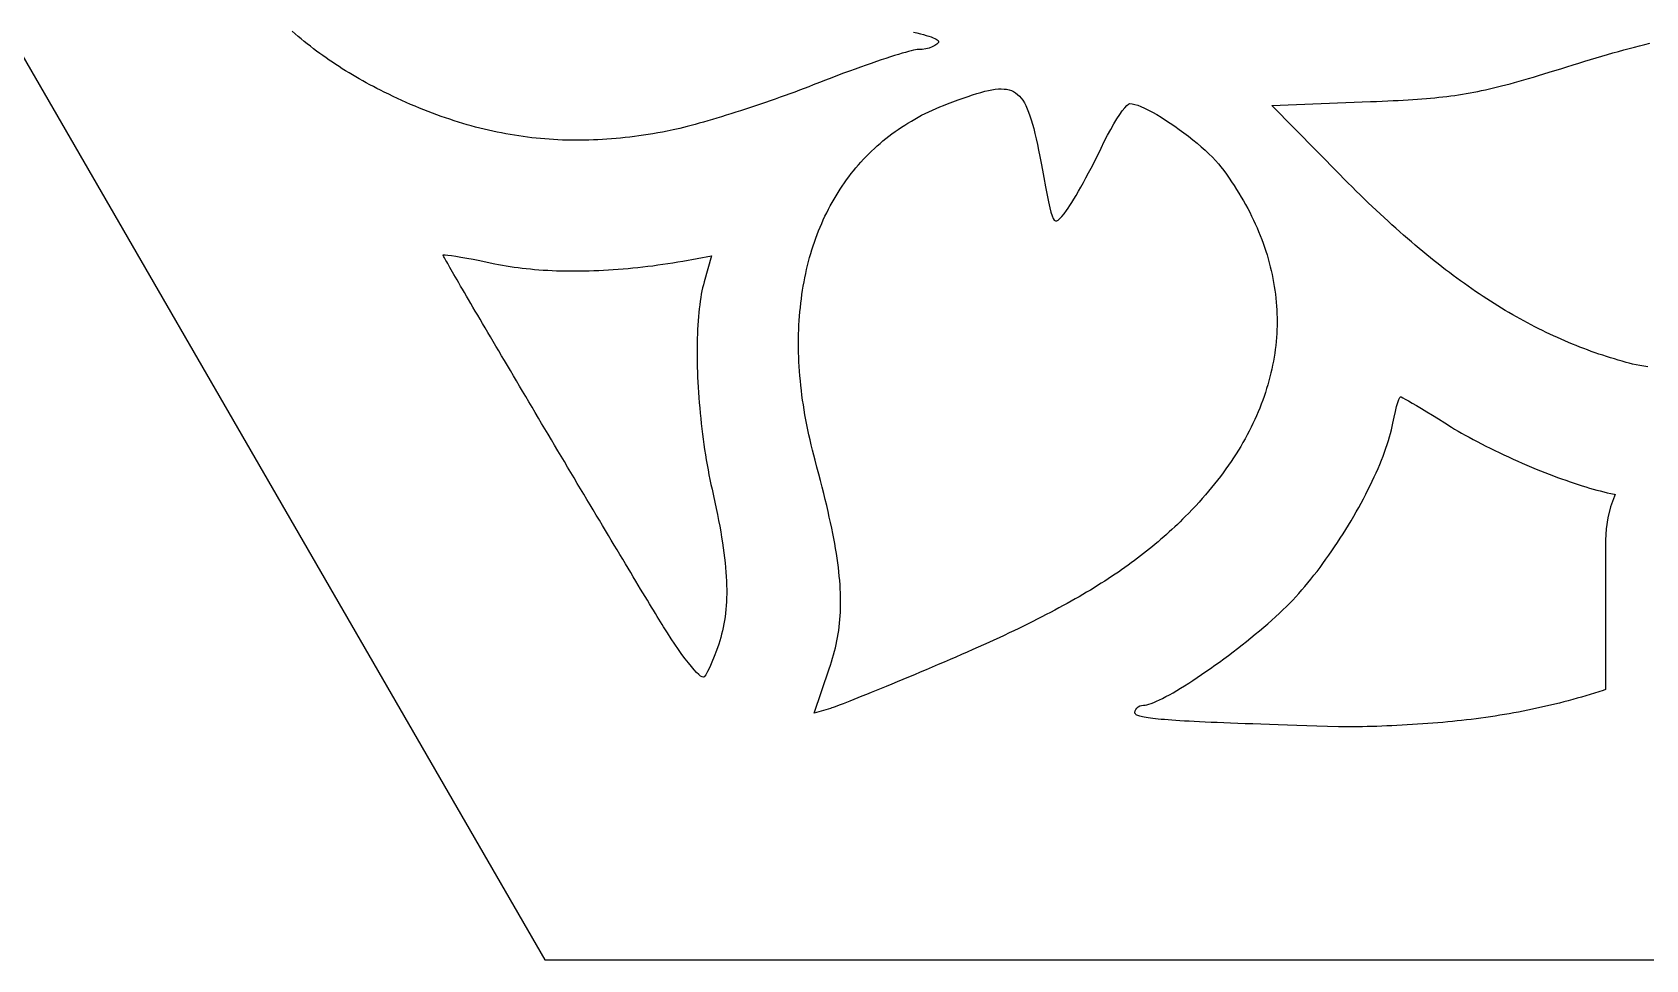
# Model space of a CAD drawing. Header units: millimetres. Extents: x 10 to 410, y 18 to 283.
# Drawn here: x 259.82 to 282.41, y 160.38 to 173.37 of the extents above; entities that cross this region are included whole.
import ezdxf

# ---------------------------------------------------------------- set-up
doc = ezdxf.new("R2010")
doc.units = ezdxf.units.MM
doc.layers.add('CUT', color=1, linetype='Continuous')

msp = doc.modelspace()

# ---------------------------------------------------------------- linework, layer by layer
at = {"layer": 'CUT'}
for points in [[(337, 160.3782), (372, 221), (337, 281.6218), (267, 281.6218), (232, 221), (267, 160.3782)], [(270.7744, 170.4332), (270.7931, 170.4863), (270.8126, 170.5389), (270.8329, 170.591), (270.8539, 170.6425), (270.8756, 170.6936), (270.8981, 170.744), (270.9212, 170.794), (270.9451, 170.8434), (270.9698, 170.8922), (270.9952, 170.9404), (271.0212, 170.9881), (271.0481, 171.0352), (271.0756, 171.0818), (271.1038, 171.1277), (271.1328, 171.1731), (271.1625, 171.2179), (271.1928, 171.262), (271.2239, 171.3056), (271.2557, 171.3485), (271.2882, 171.3909), (271.3214, 171.4326), (271.3554, 171.4737), (271.39, 171.5141), (271.4253, 171.5539), (271.4613, 171.5931), (271.498, 171.6316), (271.5353, 171.6695), (271.5734, 171.7067), (271.6122, 171.7432), (271.6516, 171.7791), (271.6918, 171.8143), (271.7326, 171.8488), (271.7741, 171.8826), (271.8162, 171.9158), (271.8591, 171.9482), (271.9026, 171.9799), (271.9468, 172.011), (271.9916, 172.0413), (272.0372, 172.0709), (272.0833, 172.0998), (272.1302, 172.1279), (272.1777, 172.1553), (272.2259, 172.182), (272.2747, 172.208), (272.3242, 172.2331), (272.3743, 172.2576), (272.4251, 172.2812), (272.4766, 172.3041), (272.5287, 172.3263), (272.5814, 172.3476), (272.6348, 172.3682), (272.7125, 172.3972), (272.7865, 172.4244), (272.8569, 172.4497), (272.9239, 172.4731), (272.9875, 172.4943), (273.0478, 172.5134), (273.105, 172.5302), (273.1592, 172.5446), (273.2105, 172.5566), (273.259, 172.5661), (273.3048, 172.573), (273.3482, 172.5771), (273.3891, 172.5785), (273.4276, 172.5769), (273.464, 172.5724), (273.4984, 172.5648), (273.5307, 172.5541), (273.5612, 172.5401), (273.5901, 172.5228), (273.6173, 172.502), (273.643, 172.4777), (273.6673, 172.4499), (273.6904, 172.4183), (273.7124, 172.3829), (273.7333, 172.3437), (273.7533, 172.3005), (273.7726, 172.2533), (273.7912, 172.2019), (273.8092, 172.1463), (273.8268, 172.0864), (273.8441, 172.0221), (273.8612, 171.9532), (273.8782, 171.8798), (273.8953, 171.8017), (273.9125, 171.7189), (273.93, 171.6311), (273.9478, 171.5385), (273.9662, 171.4408), (273.9852, 171.338), (274.0095, 171.2058), (274.031, 171.0917), (274.0501, 170.9947), (274.0676, 170.9141), (274.0838, 170.8491), (274.0994, 170.7987), (274.1149, 170.7623), (274.1309, 170.7391), (274.1479, 170.7281), (274.1664, 170.7287), (274.1871, 170.7399), (274.2105, 170.7611), (274.2372, 170.7913), (274.2676, 170.8298), (274.3024, 170.8758), (274.3244, 170.9065), (274.3492, 170.9435), (274.3765, 170.9862), (274.4059, 171.0341), (274.4372, 171.0866), (274.4701, 171.1433), (274.5042, 171.2035), (274.5392, 171.2668), (274.575, 171.3325), (274.6111, 171.4002), (274.6472, 171.4693), (274.6831, 171.5392), (274.7184, 171.6095), (274.7529, 171.6795), (274.7863, 171.7487), (274.8312, 171.8406), (274.8763, 171.9284), (274.9211, 172.0112), (274.9648, 172.0879), (275.0068, 172.1576), (275.0466, 172.2193), (275.0834, 172.272), (275.1167, 172.3146), (275.1457, 172.3463), (275.1699, 172.3661), (275.1887, 172.3729), (275.2202, 172.3701), (275.2571, 172.3619), (275.2989, 172.3486), (275.3451, 172.3306), (275.3953, 172.3082), (275.4489, 172.2817), (275.5055, 172.2515), (275.5646, 172.2179), (275.6258, 172.1812), (275.6885, 172.1418), (275.7523, 172.0999), (275.8167, 172.056), (275.8813, 172.0103), (275.9455, 171.9632), (276.0089, 171.915), (276.0709, 171.8661), (276.1312, 171.8167), (276.1893, 171.7672), (276.2446, 171.7179), (276.2968, 171.6692), (276.3452, 171.6214), (276.3895, 171.5749), (276.4292, 171.5299), (276.4638, 171.4867), (276.5029, 171.4343), (276.541, 171.3818), (276.5781, 171.3291), (276.6141, 171.2763), (276.6492, 171.2234), (276.6833, 171.1703), (276.7164, 171.1171), (276.7485, 171.0638), (276.7796, 171.0103), (276.8097, 170.9568), (276.8388, 170.9031), (276.8669, 170.8493), (276.894, 170.7955), (276.9201, 170.7415), (276.9452, 170.6874), (276.9693, 170.6332), (276.9924, 170.579), (277.0146, 170.5247), (277.0357, 170.4702), (277.0558, 170.4157), (277.0749, 170.3612), (277.0931, 170.3065), (277.1102, 170.2518), (277.1264, 170.1971), (277.1415, 170.1423), (277.1557, 170.0874), (277.1688, 170.0324), (277.181, 169.9775), (277.1922, 169.9225), (277.2024, 169.8674), (277.2116, 169.8123), (277.2198, 169.7572), (277.227, 169.702), (277.2333, 169.6469), (277.2385, 169.5917), (277.2428, 169.5365), (277.246, 169.4813), (277.2483, 169.426), (277.2496, 169.3708), (277.2499, 169.3156), (277.2492, 169.2603), (277.2476, 169.2051), (277.2449, 169.1499), (277.2413, 169.0947), (277.2366, 169.0395), (277.231, 168.9844), (277.2244, 168.9292), (277.2168, 168.8741), (277.2083, 168.8191), (277.1987, 168.764), (277.1882, 168.709), (277.1767, 168.6541), (277.1642, 168.5992), (277.1507, 168.5443), (277.1362, 168.4895), (277.1208, 168.4348), (277.1043, 168.3801), (277.0869, 168.3255), (277.0685, 168.271), (277.0492, 168.2166), (277.0288, 168.1622), (277.0075, 168.1079), (276.9852, 168.0537), (276.9619, 167.9996), (276.9377, 167.9455), (276.9124, 167.8916), (276.8862, 167.8378), (276.859, 167.7841), (276.8308, 167.7305), (276.8017, 167.677), (276.7716, 167.6236), (276.7405, 167.5703), (276.7084, 167.5172), (276.6754, 167.4642), (276.6414, 167.4113), (276.6064, 167.3586), (276.5704, 167.306), (276.5335, 167.2535), (276.4956, 167.2012), (276.4567, 167.1491), (276.4168, 167.0971), (276.376, 167.0452), (276.3342, 166.9936), (276.2914, 166.942), (276.2477, 166.8907), (276.203, 166.8395), (276.1573, 166.7885), (276.1107, 166.7377), (276.0631, 166.6871), (276.0145, 166.6367), (275.9649, 166.5864), (275.9283, 166.55), (275.8914, 166.5138), (275.8542, 166.478), (275.8168, 166.4425), (275.779, 166.4072), (275.7409, 166.3723), (275.7025, 166.3376), (275.6637, 166.3031), (275.6246, 166.2689), (275.585, 166.2349), (275.5451, 166.2012), (275.5047, 166.1676), (275.464, 166.1343), (275.4227, 166.1011), (275.381, 166.0682), (275.3388, 166.0354), (275.2961, 166.0028), (275.2529, 165.9704), (275.2091, 165.938), (275.1648, 165.9059), (275.1199, 165.8738), (275.0745, 165.8419), (275.0284, 165.8101), (274.9817, 165.7784), (274.9344, 165.7467), (274.8865, 165.7152), (274.8379, 165.6837), (274.7886, 165.6523), (274.7386, 165.6209), (274.6879, 165.5895), (274.6364, 165.5582), (274.5843, 165.5269), (274.5313, 165.4956), (274.4776, 165.4644), (274.4231, 165.4331), (274.3678, 165.4018), (274.3116, 165.3704), (274.2546, 165.339), (274.1967, 165.3076), (274.138, 165.2761), (274.0784, 165.2446), (274.0178, 165.2129), (273.9564, 165.1812), (273.894, 165.1494), (273.8306, 165.1175), (273.7663, 165.0854), (273.701, 165.0532), (273.6346, 165.0209), (273.5673, 164.9885), (273.4989, 164.9559), (273.4294, 164.9231), (273.3589, 164.8901), (273.2873, 164.857), (273.2146, 164.8236), (273.1408, 164.7901), (273.0658, 164.7563), (272.9897, 164.7224), (272.9124, 164.6881), (272.8339, 164.6537), (272.7542, 164.619), (272.6733, 164.584), (272.5912, 164.5487), (272.5078, 164.5132), (272.4232, 164.4773), (272.3391, 164.4418), (272.2556, 164.4066), (272.173, 164.3719), (272.0915, 164.3378), (272.0112, 164.3043), (271.9324, 164.2716), (271.8553, 164.2396), (271.78, 164.2086), (271.7069, 164.1785), (271.636, 164.1494), (271.5676, 164.1215), (271.502, 164.0949), (271.4392, 164.0695), (271.3795, 164.0455), (271.3231, 164.023), (271.2702, 164.002), (271.221, 163.9826), (271.1757, 163.965), (271.1345, 163.9492), (271.0977, 163.9352), (271.0654, 163.9232), (271.0378, 163.9132), (271.0151, 163.9054), (270.9975, 163.8998), (270.7714, 163.8318), (270.9821, 164.4553), (270.9983, 164.5044), (271.0137, 164.5533), (271.0282, 164.602), (271.0418, 164.6506), (271.0546, 164.6992), (271.0665, 164.7478), (271.0776, 164.7964), (271.0877, 164.8452), (271.097, 164.8942), (271.1054, 164.9434), (271.1129, 164.9929), (271.1195, 165.0428), (271.1252, 165.0931), (271.13, 165.1439), (271.1339, 165.1952), (271.1368, 165.2471), (271.1389, 165.2997), (271.1401, 165.353), (271.1403, 165.4071), (271.1396, 165.462), (271.138, 165.5178), (271.1354, 165.5745), (271.1319, 165.6323), (271.1275, 165.6911), (271.1221, 165.7511), (271.1157, 165.8123), (271.1084, 165.8746), (271.1002, 165.9383), (271.091, 166.0034), (271.0808, 166.0699), (271.0696, 166.1379), (271.0575, 166.2074), (271.0444, 166.2785), (271.0303, 166.3512), (271.0152, 166.4257), (270.9992, 166.502), (270.9821, 166.5801), (270.9641, 166.66), (270.945, 166.742), (270.9249, 166.8259), (270.9039, 166.9119), (270.8818, 167.0001), (270.8587, 167.0904), (270.8345, 167.183), (270.8094, 167.2778), (270.7832, 167.3751), (270.7641, 167.4469), (270.7458, 167.5185), (270.7284, 167.5898), (270.7117, 167.6609), (270.696, 167.7316), (270.681, 167.8021), (270.6669, 167.8723), (270.6536, 167.9421), (270.6411, 168.0117), (270.6295, 168.081), (270.6186, 168.15), (270.6086, 168.2186), (270.5994, 168.2869), (270.591, 168.3549), (270.5834, 168.4226), (270.5766, 168.4899), (270.5706, 168.5569), (270.5655, 168.6235), (270.5611, 168.6898), (270.5575, 168.7557), (270.5548, 168.8212), (270.5528, 168.8864), (270.5516, 168.9512), (270.5512, 169.0156), (270.5516, 169.0796), (270.5528, 169.1433), (270.5548, 169.2065), (270.5575, 169.2693), (270.5611, 169.3318), (270.5654, 169.3938), (270.5705, 169.4554), (270.5764, 169.5165), (270.583, 169.5773), (270.5904, 169.6376), (270.5986, 169.6975), (270.6076, 169.7569), (270.6173, 169.8158), (270.6278, 169.8743), (270.6391, 169.9324), (270.6511, 169.99), (270.6639, 170.0471), (270.6774, 170.1037), (270.6917, 170.1599), (270.7067, 170.2155), (270.7225, 170.2707), (270.739, 170.3253), (270.7563, 170.3795)], [(267.2275, 170.0299), (267.2915, 170.0286), (267.356, 170.0278), (267.421, 170.0276), (267.4865, 170.028), (267.5525, 170.0289), (267.619, 170.0305), (267.6859, 170.0325), (267.7532, 170.0352), (267.8208, 170.0384), (267.8888, 170.0422), (267.9572, 170.0466), (268.0258, 170.0515), (268.0947, 170.057), (268.1638, 170.0631), (268.2332, 170.0697), (268.3028, 170.0769), (268.3725, 170.0847), (268.4424, 170.093), (268.5123, 170.1019), (268.5824, 170.1114), (268.6526, 170.1214), (268.7228, 170.132), (268.793, 170.1431), (268.8632, 170.1549), (268.9333, 170.1671), (269.3332, 170.2388), (269.2293, 169.8747), (269.2185, 169.8348), (269.2083, 169.7927), (269.1989, 169.7486), (269.19, 169.7024), (269.1818, 169.6543), (269.1742, 169.6044), (269.1672, 169.5527), (269.1609, 169.4993), (269.1551, 169.4442), (269.15, 169.3876), (269.1456, 169.3295), (269.1417, 169.2699), (269.1384, 169.209), (269.1358, 169.1468), (269.1337, 169.0834), (269.1323, 169.0188), (269.1314, 168.9532), (269.1312, 168.8866), (269.1316, 168.819), (269.1325, 168.7506), (269.134, 168.6814), (269.1361, 168.6115), (269.1388, 168.541), (269.1421, 168.4698), (269.146, 168.3982), (269.1504, 168.3261), (269.1554, 168.2537), (269.161, 168.181), (269.1672, 168.1081), (269.1739, 168.035), (269.1812, 167.9619), (269.189, 167.8887), (269.1974, 167.8156), (269.2063, 167.7427), (269.2158, 167.67), (269.2259, 167.5975), (269.2365, 167.5254), (269.2476, 167.4537), (269.2593, 167.3826), (269.2715, 167.3119), (269.2842, 167.242), (269.2975, 167.1727), (269.3113, 167.1042), (269.3256, 167.0366), (269.3405, 166.9699), (269.3612, 166.8779), (269.3808, 166.7883), (269.3993, 166.7009), (269.4166, 166.6158), (269.4329, 166.5328), (269.4481, 166.4519), (269.4621, 166.373), (269.475, 166.2961), (269.4869, 166.2212), (269.4976, 166.1481), (269.5073, 166.0768), (269.5159, 166.0072), (269.5233, 165.9393), (269.5297, 165.8731), (269.535, 165.8084), (269.5393, 165.7452), (269.5424, 165.6834), (269.5445, 165.6231), (269.5455, 165.564), (269.5454, 165.5063), (269.5443, 165.4497), (269.5421, 165.3943), (269.5388, 165.34), (269.5345, 165.2867), (269.5291, 165.2344), (269.5227, 165.183), (269.5152, 165.1325), (269.5066, 165.0828), (269.497, 165.0338), (269.4864, 164.9855), (269.4747, 164.9378), (269.462, 164.8906), (269.4482, 164.844), (269.4334, 164.7978), (269.4034, 164.7115), (269.3716, 164.6275), (269.3394, 164.5486), (269.3081, 164.4778), (269.2787, 164.4176), (269.2527, 164.3711), (269.2312, 164.3408), (269.2196, 164.3358), (269.2028, 164.34), (269.1809, 164.3531), (269.1545, 164.3747), (269.1239, 164.4042), (269.0894, 164.4413), (269.0513, 164.4855), (269.0101, 164.5365), (268.966, 164.5936), (268.9195, 164.6566), (268.8708, 164.7249), (268.8204, 164.7982), (268.7686, 164.8759), (268.7157, 164.9578), (268.6621, 165.0432), (268.6417, 165.0765), (268.6199, 165.1118), (268.597, 165.1493), (268.5728, 165.1888), (268.5475, 165.2303), (268.521, 165.2737), (268.4935, 165.319), (268.4649, 165.3661), (268.4353, 165.415), (268.4046, 165.4656), (268.3731, 165.5179), (268.3405, 165.5717), (268.3071, 165.6272), (268.2728, 165.6841), (268.2377, 165.7424), (268.2017, 165.8021), (268.165, 165.8632), (268.1276, 165.9255), (268.0894, 165.9891), (268.0506, 166.0538), (268.0111, 166.1196), (267.971, 166.1865), (267.9304, 166.2544), (267.8892, 166.3233), (267.8474, 166.393), (267.8052, 166.4636), (267.7626, 166.535), (267.7195, 166.6071), (267.6761, 166.6798), (267.6323, 166.7532), (267.5881, 166.8272), (267.5437, 166.9017), (267.4991, 166.9766), (267.4542, 167.052), (267.4091, 167.1277), (267.3639, 167.2037), (267.3185, 167.2799), (267.273, 167.3563), (267.2275, 167.4328), (267.182, 167.5095), (267.1364, 167.5861), (267.0909, 167.6627), (267.0455, 167.7393), (267.0002, 167.8157), (266.955, 167.8919), (266.9099, 167.9678), (266.8651, 168.0435), (266.8205, 168.1187), (266.7761, 168.1936), (266.732, 168.268), (266.6883, 168.3419), (266.6449, 168.4152), (266.602, 168.4879), (266.5594, 168.5599), (266.5173, 168.6311), (266.4757, 168.7016), (266.4346, 168.7712), (266.394, 168.8399), (266.3541, 168.9076), (266.3148, 168.9744), (266.2761, 169.04), (266.2381, 169.1046), (266.2008, 169.1679), (266.1642, 169.2301), (266.1284, 169.2909), (266.0935, 169.3505), (266.0594, 169.4086), (266.0261, 169.4652), (265.9938, 169.5204), (265.9624, 169.574), (265.932, 169.626), (265.9026, 169.6764), (265.8742, 169.725), (265.8469, 169.7718), (265.8207, 169.8168), (265.7956, 169.86), (265.7717, 169.9012), (265.749, 169.9404), (265.7275, 169.9775), (265.7073, 170.0125), (265.6884, 170.0454), (265.6708, 170.0761), (265.6546, 170.1045), (265.6397, 170.1306), (265.6263, 170.1543), (265.6144, 170.1756), (265.6039, 170.1944), (265.5949, 170.2107), (265.5876, 170.2244), (265.5817, 170.2354), (265.5776, 170.2437), (265.575, 170.2493), (265.5742, 170.2521), (265.5821, 170.2549), (265.6051, 170.2544), (265.642, 170.2507), (265.6916, 170.244), (265.7529, 170.2345), (265.8247, 170.2223), (265.9058, 170.2078), (265.995, 170.191), (266.0914, 170.1722), (266.1936, 170.1515), (266.3005, 170.1292), (266.3521, 170.1187), (266.4047, 170.1088), (266.4582, 170.0994), (266.5127, 170.0906), (266.568, 170.0824), (266.6241, 170.0747), (266.6811, 170.0677), (266.7389, 170.0612), (266.7975, 170.0553), (266.8569, 170.0499), (266.917, 170.0451), (266.9778, 170.0409), (267.0393, 170.0373), (267.1014, 170.0343), (267.1642, 170.0318)], [(280.7597, 163.8741), (280.6954, 163.8613), (280.6308, 163.8489), (280.5659, 163.8369), (280.5007, 163.8253), (280.4353, 163.8141), (280.3695, 163.8032), (280.3035, 163.7927), (280.2371, 163.7827), (280.1705, 163.7729), (280.1035, 163.7636), (280.0362, 163.7547), (279.9686, 163.7461), (279.9007, 163.7379), (279.8324, 163.73), (279.7699, 163.7233), (279.7055, 163.7167), (279.6393, 163.7103), (279.5716, 163.7041), (279.5026, 163.6982), (279.4324, 163.6925), (279.3613, 163.687), (279.2895, 163.6818), (279.2172, 163.6769), (279.1447, 163.6722), (279.072, 163.6678), (278.9994, 163.6638), (278.9272, 163.66), (278.8555, 163.6565), (278.7845, 163.6534), (278.7144, 163.6506), (278.6455, 163.6481), (278.5779, 163.6461), (278.5119, 163.6443), (278.4477, 163.643), (278.3854, 163.6421), (278.3253, 163.6415), (278.2676, 163.6414), (278.2124, 163.6417), (278.1601, 163.6424), (278.1107, 163.6435), (277.9567, 163.648), (277.8081, 163.6524), (277.6648, 163.6567), (277.5267, 163.6609), (277.3938, 163.665), (277.2659, 163.6691), (277.1429, 163.6731), (277.0248, 163.6771), (276.9114, 163.681), (276.8028, 163.6848), (276.6987, 163.6886), (276.5992, 163.6924), (276.504, 163.6962), (276.4132, 163.6999), (276.3266, 163.7037), (276.2442, 163.7074), (276.1658, 163.7111), (276.0914, 163.7149), (276.0209, 163.7186), (275.9541, 163.7224), (275.8911, 163.7262), (275.8317, 163.73), (275.7758, 163.7338), (275.7234, 163.7377), (275.6743, 163.7417), (275.6285, 163.7457), (275.5858, 163.7497), (275.5462, 163.7538), (275.5096, 163.758), (275.476, 163.7623), (275.4451, 163.7667), (275.417, 163.7711), (275.3915, 163.7757), (275.3685, 163.7803), (275.348, 163.7851), (275.3299, 163.79), (275.3141, 163.7949), (275.3005, 163.8001), (275.2889, 163.8053), (275.2794, 163.8107), (275.2719, 163.8163), (275.2661, 163.822), (275.2621, 163.8278), (275.2598, 163.8339), (275.259, 163.8401), (275.2622, 163.8639), (275.2713, 163.8857), (275.2856, 163.9051), (275.3043, 163.9212), (275.3266, 163.9336), (275.3519, 163.9414), (275.3795, 163.9442), (275.4019, 163.9458), (275.4278, 163.9507), (275.4571, 163.9586), (275.4896, 163.9694), (275.5251, 163.9832), (275.5635, 163.9996), (275.6047, 164.0188), (275.6484, 164.0404), (275.6945, 164.0645), (275.7429, 164.0909), (275.7934, 164.1196), (275.8458, 164.1503), (275.9001, 164.183), (275.956, 164.2175), (276.0133, 164.2539), (276.072, 164.2919), (276.1318, 164.3315), (276.1927, 164.3725), (276.2544, 164.4148), (276.3167, 164.4583), (276.3797, 164.503), (276.443, 164.5487), (276.5065, 164.5953), (276.5702, 164.6426), (276.6337, 164.6907), (276.697, 164.7393), (276.7599, 164.7884), (276.8222, 164.8378), (276.8838, 164.8874), (276.9446, 164.9372), (277.0043, 164.987), (277.0628, 165.0368), (277.1201, 165.0863), (277.1758, 165.1355), (277.2298, 165.1843), (277.2821, 165.2326), (277.3324, 165.2803), (277.3806, 165.3272), (277.4265, 165.3732), (277.469, 165.4173), (277.5116, 165.463), (277.5543, 165.5101), (277.597, 165.5585), (277.6396, 165.6083), (277.6822, 165.6594), (277.7247, 165.7116), (277.767, 165.765), (277.8092, 165.8193), (277.8511, 165.8747), (277.8928, 165.931), (277.9342, 165.9881), (277.9752, 166.046), (278.0158, 166.1046), (278.0561, 166.1638), (278.0958, 166.2236), (278.1351, 166.2839), (278.1738, 166.3447), (278.212, 166.4057), (278.2495, 166.4671), (278.2864, 166.5287), (278.3226, 166.5905), (278.358, 166.6523), (278.3927, 166.7142), (278.4265, 166.776), (278.4595, 166.8377), (278.4917, 166.8992), (278.5229, 166.9604), (278.5531, 167.0214), (278.5823, 167.0819), (278.6104, 167.142), (278.6375, 167.2015), (278.6634, 167.2604), (278.6882, 167.3187), (278.7118, 167.3762), (278.7341, 167.433), (278.7551, 167.4888), (278.7749, 167.5437), (278.7932, 167.5976), (278.8101, 167.6504), (278.8257, 167.7021), (278.8397, 167.7526), (278.8522, 167.8017), (278.8631, 167.8496), (278.8725, 167.896), (278.8892, 167.9807), (278.9065, 168.0586), (278.9236, 168.1274), (278.9398, 168.1849), (278.9546, 168.2288), (278.9673, 168.2568), (278.9773, 168.2666), (278.9884, 168.2627), (279.0111, 168.2513), (279.0447, 168.233), (279.0883, 168.2083), (279.141, 168.1777), (279.2019, 168.1416), (279.2701, 168.1007), (279.3449, 168.0554), (279.4253, 168.0063), (279.5105, 167.9539), (279.5996, 167.8987), (279.6917, 167.8411), (279.7362, 167.8137), (279.7833, 167.7856), (279.8329, 167.7568), (279.8847, 167.7275), (279.9387, 167.6977), (279.9946, 167.6675), (280.0522, 167.637), (280.1114, 167.6063), (280.1719, 167.5755), (280.2336, 167.5446), (280.2963, 167.5138), (280.3598, 167.4831), (280.424, 167.4527), (280.4886, 167.4225), (280.5534, 167.3927), (280.6183, 167.3635), (280.6832, 167.3347), (280.7477, 167.3067), (280.8117, 167.2794), (280.8751, 167.2529), (280.9377, 167.2273), (280.9992, 167.2027), (281.0595, 167.1792), (281.1184, 167.1569), (281.1758, 167.1358), (281.2314, 167.1161), (281.2933, 167.0947), (281.3529, 167.0743), (281.4106, 167.0549), (281.4665, 167.0365), (281.5207, 167.0191), (281.5736, 167.0026), (281.6252, 166.987), (281.6758, 166.9722), (281.7256, 166.9584), (281.7748, 166.9453), (281.8236, 166.9331), (281.8722, 166.9216), (281.9207, 166.9109), (281.9694, 166.9009), (281.9847, 166.898), (281.9718, 166.8706), (281.9189, 166.7228), (281.8807, 166.5705), (281.8577, 166.4152), (281.85, 166.2583), (281.85, 164.1644), (281.8138, 164.1523), (281.7537, 164.1327), (281.6933, 164.1135), (281.6328, 164.0947), (281.572, 164.0763), (281.511, 164.0584), (281.4497, 164.0408), (281.3883, 164.0237), (281.3266, 164.0069), (281.2646, 163.9906), (281.2024, 163.9746), (281.1399, 163.9591), (281.0772, 163.9439), (281.0142, 163.9292), (280.951, 163.9148), (280.8875, 163.9008), (280.8237, 163.8873)]]:
    msp.add_lwpolyline(points, close=True, dxfattribs=at)
for points in [[(272.1584, 173.3743), (272.2092, 173.3626), (272.2563, 173.351), (272.2997, 173.3395), (272.3394, 173.3282), (272.3752, 173.317), (272.4071, 173.3061), (272.4349, 173.2953), (272.4585, 173.2848), (272.478, 173.2746), (272.4931, 173.2646), (272.5039, 173.2549), (272.5102, 173.2454), (272.5119, 173.2363), (272.5089, 173.2275), (272.4894, 173.2051), (272.4603, 173.1844), (272.4233, 173.1662), (272.3803, 173.1509), (272.3328, 173.1393), (272.2826, 173.1319), (272.2314, 173.1293), (272.2137, 173.1281), (272.1905, 173.1248), (272.1621, 173.1192), (272.1288, 173.1115), (272.0906, 173.1019), (272.048, 173.0902), (272.001, 173.0767), (271.9499, 173.0615), (271.8949, 173.0445), (271.8363, 173.0258), (271.7743, 173.0056), (271.7091, 172.9839), (271.6408, 172.9607), (271.5699, 172.9363), (271.4964, 172.9105), (271.4206, 172.8836), (271.3427, 172.8556), (271.263, 172.8265), (271.1816, 172.7964), (271.0988, 172.7655), (271.0149, 172.7337), (270.9299, 172.7012), (270.8443, 172.668), (270.7581, 172.6343), (270.6947, 172.6095), (270.6301, 172.5846), (270.5645, 172.5597), (270.498, 172.5348), (270.4307, 172.51), (270.3628, 172.4852), (270.2943, 172.4605), (270.2253, 172.436), (270.1561, 172.4118), (270.0867, 172.3877), (270.0172, 172.3639), (269.9477, 172.3404), (269.8784, 172.3173), (269.8094, 172.2945), (269.7408, 172.2722), (269.6728, 172.2504), (269.6054, 172.229), (269.5387, 172.2082), (269.4729, 172.1879), (269.4082, 172.1683), (269.3446, 172.1493), (269.2822, 172.131), (269.2212, 172.1134), (269.1616, 172.0966), (269.1037, 172.0806), (269.0475, 172.0654), (268.9931, 172.0511), (268.9407, 172.0377), (268.8904, 172.0253), (268.8423, 172.0139), (268.7964, 172.0035), (268.7531, 171.9941), (268.7123, 171.9859), (268.6458, 171.9733), (268.5796, 171.9613), (268.5137, 171.95), (268.448, 171.9393), (268.3827, 171.9293), (268.3176, 171.92), (268.2527, 171.9113), (268.1882, 171.9033), (268.1238, 171.8959), (268.0597, 171.8892), (267.9959, 171.8831), (267.9322, 171.8777), (267.8688, 171.873), (267.8056, 171.8689), (267.7426, 171.8655), (267.6798, 171.8627), (267.6171, 171.8607), (267.5547, 171.8593), (267.4924, 171.8585), (267.4303, 171.8584), (267.3684, 171.859), (267.3066, 171.8603), (267.2449, 171.8623), (267.1834, 171.8649), (267.122, 171.8682), (267.0607, 171.8721), (266.9996, 171.8768), (266.9385, 171.8821), (266.8776, 171.8881), (266.8167, 171.8948), (266.756, 171.9021), (266.6953, 171.9102), (266.6347, 171.9189), (266.5741, 171.9283), (266.5136, 171.9384), (266.4532, 171.9491), (266.3928, 171.9606), (266.3324, 171.9727), (266.2721, 171.9856), (266.2118, 171.9991), (266.1515, 172.0133), (266.0912, 172.0282), (266.0309, 172.0438), (265.9706, 172.0601), (265.9102, 172.0771), (265.8499, 172.0948), (265.7895, 172.1132), (265.7291, 172.1323), (265.6687, 172.152), (265.6082, 172.1725), (265.5476, 172.1937), (265.487, 172.2156), (265.4262, 172.2381), (265.3655, 172.2614), (265.3046, 172.2854), (265.2436, 172.3101), (265.1825, 172.3355), (265.1213, 172.3616), (265.06, 172.3884), (264.9986, 172.4159), (264.9371, 172.4442), (264.8754, 172.4731), (264.8135, 172.5028), (264.7515, 172.5331), (264.7002, 172.5588), (264.6494, 172.5847), (264.599, 172.6109), (264.5491, 172.6374), (264.4996, 172.6642), (264.4505, 172.6913), (264.4019, 172.7188), (264.3536, 172.7465), (264.3058, 172.7747), (264.2584, 172.8031), (264.2114, 172.8319), (264.1647, 172.8611), (264.1185, 172.8907), (264.0726, 172.9206), (264.027, 172.951), (263.9818, 172.9817), (263.937, 173.0129), (263.8925, 173.0445), (263.8483, 173.0765), (263.8044, 173.109), (263.7608, 173.1419), (263.7176, 173.1753), (263.6746, 173.2092), (263.6319, 173.2435), (263.5896, 173.2783), (263.5474, 173.3136), (263.5056, 173.3495), (263.464, 173.3858)], [(282.4397, 168.684), (282.3835, 168.6932), (282.3293, 168.703), (282.2773, 168.7133), (282.2276, 168.7241), (282.1802, 168.7354), (282.1352, 168.7472), (282.0805, 168.7626), (282.026, 168.7784), (281.9717, 168.7947), (281.9175, 168.8114), (281.8635, 168.8286), (281.8096, 168.8462), (281.7559, 168.8642), (281.7024, 168.8827), (281.649, 168.9017), (281.5957, 168.9212), (281.5425, 168.9411), (281.4895, 168.9615), (281.4366, 168.9824), (281.3837, 169.0037), (281.331, 169.0255), (281.2784, 169.0479), (281.2259, 169.0707), (281.1735, 169.094), (281.1211, 169.1179), (281.0688, 169.1422), (281.0166, 169.167), (280.9645, 169.1924), (280.9123, 169.2183), (280.8603, 169.2447), (280.8083, 169.2716), (280.7563, 169.299), (280.7044, 169.327), (280.6524, 169.3556), (280.6005, 169.3846), (280.5486, 169.4142), (280.4967, 169.4444), (280.4449, 169.4751), (280.393, 169.5064), (280.3411, 169.5383), (280.2891, 169.5707), (280.2372, 169.6036), (280.1852, 169.6372), (280.1332, 169.6713), (280.0811, 169.706), (280.029, 169.7413), (279.9769, 169.7772), (279.9246, 169.8137), (279.8724, 169.8508), (279.82, 169.8884), (279.7676, 169.9267), (279.715, 169.9656), (279.6624, 170.0051), (279.6097, 170.0453), (279.5569, 170.086), (279.5039, 170.1274), (279.4509, 170.1694), (279.3977, 170.212), (279.3444, 170.2553), (279.291, 170.2992), (279.2375, 170.3438), (279.1837, 170.389), (279.1299, 170.4349), (279.0759, 170.4814), (279.0217, 170.5286), (278.9673, 170.5764), (278.9128, 170.625), (278.8581, 170.6741), (278.8032, 170.724), (278.7481, 170.7746), (278.6928, 170.8258), (278.6373, 170.8777), (278.5816, 170.9304), (278.5257, 170.9837), (278.4695, 171.0377), (278.4131, 171.0924), (278.3565, 171.1479), (278.2996, 171.204), (278.2425, 171.2609), (278.1851, 171.3185), (278.1275, 171.3768), (277.1758, 172.3435), (278.5579, 172.3999), (278.6409, 172.4034), (278.7211, 172.4069), (278.7986, 172.4105), (278.8736, 172.4141), (278.9462, 172.4178), (279.0167, 172.4217), (279.085, 172.4258), (279.1513, 172.43), (279.2159, 172.4344), (279.2787, 172.4391), (279.3401, 172.444), (279.4, 172.4492), (279.4586, 172.4547), (279.5161, 172.4606), (279.5726, 172.4668), (279.6282, 172.4734), (279.6831, 172.4804), (279.7375, 172.4878), (279.7913, 172.4957), (279.8449, 172.5041), (279.8983, 172.5129), (279.9516, 172.5223), (280.0051, 172.5323), (280.0588, 172.5428), (280.1128, 172.554), (280.1674, 172.5658), (280.2226, 172.5782), (280.2786, 172.5913), (280.3355, 172.6052), (280.3935, 172.6197), (280.4526, 172.635), (280.5131, 172.6511), (280.5751, 172.668), (280.6387, 172.6858), (280.704, 172.7044), (280.7712, 172.7238), (280.8404, 172.7442), (280.9117, 172.7655), (280.9854, 172.7877), (281.0614, 172.811), (281.1401, 172.8352), (281.2214, 172.8605), (281.3056, 172.8868), (281.3928, 172.9142), (281.4753, 172.94), (281.5569, 172.9652), (281.6376, 172.9897), (281.7174, 173.0136), (281.7963, 173.0369), (281.8743, 173.0595), (281.9515, 173.0815), (282.0279, 173.1028), (282.1034, 173.1235), (282.1782, 173.1435), (282.2521, 173.1629), (282.3253, 173.1817), (282.3977, 173.1998), (282.4694, 173.2174)]]:
    msp.add_lwpolyline(points, dxfattribs=at)

doc.saveas('drawing.dxf')
